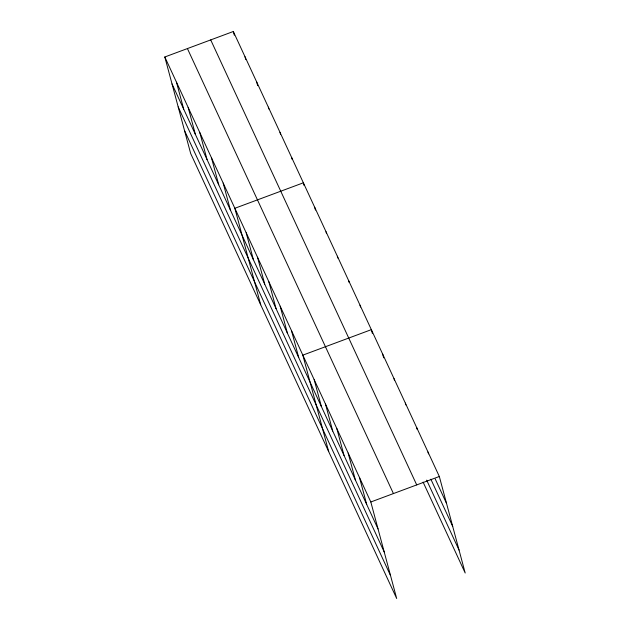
<?xml version="1.0" encoding="UTF-8"?>
<svg xmlns="http://www.w3.org/2000/svg" width="630" height="630" viewBox="0 0 630 630"><rect width="100%" height="100%" fill="white"/><g stroke="black" fill="none" stroke-linecap="round" stroke-linejoin="round"><path stroke-width="0.94" d="M164.808 56.983L370.818 501.984L396.68 598.5L190.669 153.499L164.808 56.983L233.32 31.5L439.33 476.501L465.192 573.016L423.108 482.108M370.818 501.984L439.33 476.501M435.22 478.973L446.552 503.449M430.857 479.202L452.702 526.404M426.667 480.131L459.042 550.061M210.711 39.91L416.721 484.911M187.417 48.573L393.427 493.573M172.029 83.94L378.039 528.932M178.18 106.895L384.19 551.896M184.519 130.544L390.521 575.544M428.006 452.025L428.502 453.883M416.674 427.549L417.17 429.408M405.342 403.074L405.838 404.933M394.01 378.599L394.506 380.457M382.678 354.123L383.678 357.84M372.346 333.364L371.353 329.648L302.833 355.139L328.695 451.647M360.021 305.172L360.517 307.03M348.689 280.697L349.185 282.555M337.357 256.221L337.853 258.079M326.025 231.753L326.529 233.612M314.701 207.278L315.441 210.066M304.117 185.59L303.369 182.802L234.848 208.286L260.71 304.802M291.69 157.587L292.194 159.445M280.019 132.363L280.515 134.221M268.349 107.147L268.845 109.006M256.67 81.931L257.67 85.648M359.486 477.508L366.707 504.465M244.999 56.716L245.747 59.504M348.154 453.033L355.375 479.989M233.32 31.5L234.321 35.217M336.822 428.558L344.043 455.514M325.489 404.09L332.711 431.038M314.165 379.614L321.387 406.563M291.501 330.663L298.722 357.612M280.169 306.188L287.39 333.136M268.845 281.712L276.058 308.661M257.512 257.237L264.734 284.185M246.18 232.761L253.402 259.71M223.177 183.07L230.399 210.018M211.499 157.854L218.72 184.803M199.828 132.639L207.049 159.587M188.157 107.423L195.379 134.371M176.479 82.207L183.7 109.155"/></g></svg>
